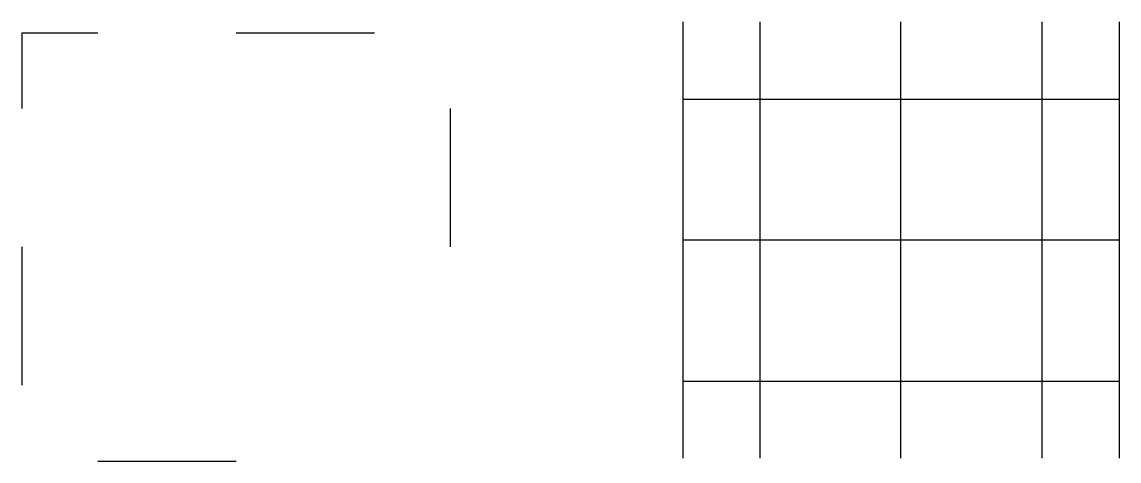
# Model space of a CAD drawing. Header units: millimetres. Extents: x 347.4 to 430.6, y 616.2 to 649.6.
import ezdxf

# ---------------------------------------------------------------- set-up
doc = ezdxf.new("R2010")
doc.units = ezdxf.units.MM

msp = doc.modelspace()

# ---------------------------------------------------------------- linework, layer by layer
for p, q in [((397.524, 649.564, -5.264), (397.524, 616.464, -5.264)), ((403.374, 649.564, 1.236), (403.374, 616.464, 1.236)), ((414.074, 616.464, 1.236), (414.074, 649.564, 1.236)), ((424.774, 649.564, 1.236), (424.774, 616.464, 1.236)), ((430.624, 649.564, -5.264), (430.624, 616.464, -5.264)), ((347.361, 648.739), (353.111, 648.739)), ((347.361, 648.739), (347.361, 642.989)), ((363.611, 648.739), (374.111, 648.739)), ((397.524, 643.714, 1.236), (430.624, 643.714, 1.236)), ((403.374, 643.714, 1.236), (403.374, 643.714, 11.236)), ((414.074, 643.714, 1.236), (414.074, 643.714, 11.236)), ((424.774, 643.714, 1.236), (424.774, 643.714, 11.236)), ((379.861, 642.989), (379.861, 632.489)), ((430.624, 633.014, 1.236), (397.524, 633.014, 1.236)), ((403.374, 633.014, 1.236), (403.374, 633.014, 11.236)), ((414.074, 633.014, 1.236), (414.074, 633.014, 11.236)), ((424.774, 633.014, 1.236), (424.774, 633.014, 11.236)), ((347.361, 632.489), (347.361, 621.989)), ((397.524, 622.314, 1.236), (430.624, 622.314, 1.236)), ((403.374, 622.314, 1.236), (403.374, 622.314, 11.236)), ((414.074, 622.314, 1.236), (414.074, 622.314, 11.236)), ((424.774, 622.314, 1.236), (424.774, 622.314, 11.236)), ((353.111, 616.239), (363.611, 616.239))]:
    msp.add_line(p, q)

doc.saveas('drawing.dxf')
